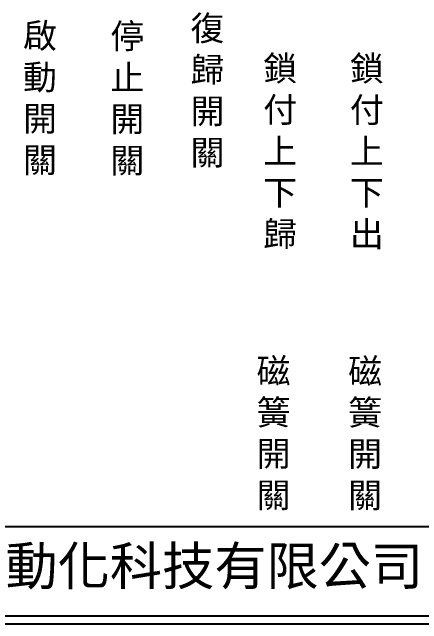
# Model space of a CAD drawing. Extents: x 275 to 562, y 265 to 469.
# Drawn here: x 339.1 to 403.3, y 264.9 to 360.9 of the extents above; entities that cross this region are included whole.
import ezdxf

# ---------------------------------------------------------------- set-up
doc = ezdxf.new("R2010")
doc.units = 0
doc.layers.add('圖框層', color=7, linetype='CONTINUOUS')
doc.layers.add('標尺寸層', color=3, linetype='CONTINUOUS')
doc.styles.add('CNS', font='romanc.shx', dxfattribs={"bigfont": 'chineset.shx'})
doc.styles.add('STSL', font='KAIU.TTF')

msp = doc.modelspace()

# ---------------------------------------------------------------- linework, layer by layer
at = {"layer": '圖框層', "color": 7}
for p, q in [((276.148, 280.195), (560.648, 280.195)), ((276.148, 266.195), (560.648, 266.195)), ((274.898, 264.945), (561.898, 264.945))]:
    msp.add_line(p, q, dxfattribs=at)

# ---------------------------------------------------------------- texts
at = {"layer": '圖框層', "color": 4, "style": 'STSL'}
msp.add_text('泓陞自動化科技有限公司', height=6, dxfattribs=at).set_placement((313.501, 271.022))
at = {"layer": '標尺寸層', "color": 7, "char_height": 3.9, "style": 'CNS'}
for s, insert, width, attachment_point in [('{\\fDFKai-SB|b0|i0|c136|p65;\\P復歸開關}', (369.715, 351.688), 6.57065, 5), ('{\\fDFKai-SB|b0|i0|c136|p65;啟動開關}', (340.793, 359.179), 4.96081, 1), ('{\\fDFKai-SB|b0|i0|c136|p65;停止\\P開關}', (357.157, 347.197), 6.57065, 5), ('{\\fDFKai-SB|b0|i0|c136|p65;鎖付上下歸}', (381.116, 338.918), 4.96081, 5), ('{\\fDFKai-SB|b0|i0|c136|p65;鎖付上下出}', (394.706, 338.896), 4.96081, 5), ('{\\fDFKai-SB|b0|i0|c136|p65;磁簧開關}', (380.086, 294.665), 4.96081, 5), ('{\\fDFKai-SB|b0|i0|c136|p65;磁簧開關}', (394.431, 294.643), 4.96081, 5)]:
    msp.add_mtext(s, dxfattribs=dict(at, insert=insert, width=width, attachment_point=attachment_point))

doc.saveas('drawing.dxf')
